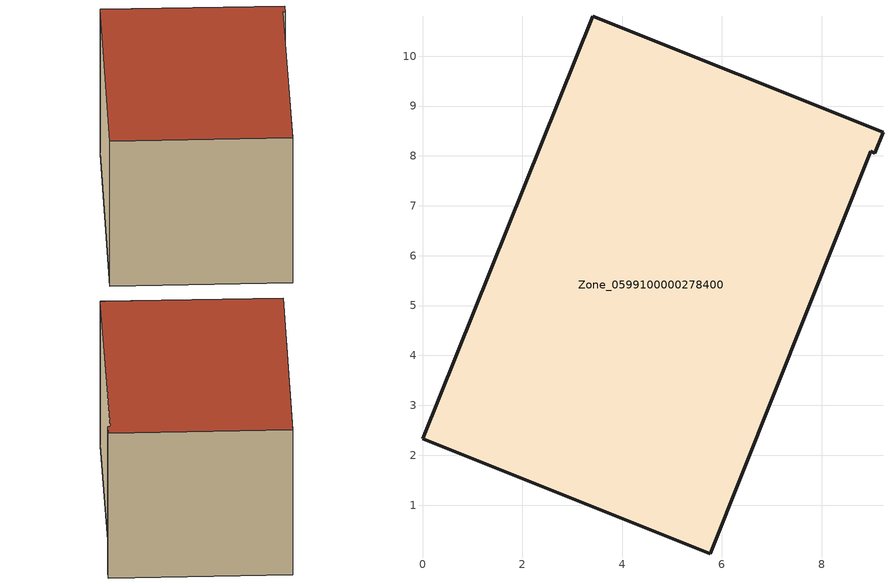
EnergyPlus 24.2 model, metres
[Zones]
Zone_0599100000278400
 floor ground (C_G): 9.06,8.05 8.99,8.09 5.77,0.03 0,2.33 3.41,10.8 9.23,8.47 z0
 wall outside (C_F): 9.23,8.47 3.41,10.8 0,2.33 5.77,0.03 8.99,8.09 9.06,8.05 9.23,8.47 z0:5.64
 roof outside (C_R): 8.99,8.09 9.06,8.05 9.23,8.47 3.41,10.8 0,2.33 5.77,0.03 z5.64
[BUILDING]
Pand.0599100000278400: North Axis=0; Terrain=City; Loads Convergence Tolerance Value=0.04; Temperature Convergence Tolerance Value=0.4; Solar Distribution=FullExterior; Maximum Number of Warmup Days=25; Minimum Number of Warmup Days=1
[Site:Location]
Rotterdam.The.Hague.AP_ZH_NLD Design_Conditions: Latitude=51.96; Longitude=4.45; Time Zone=1; Elevation=-4.5
[SITE:GROUNDTEMPERATURE:BUILDINGSURFACE]
18, 18, 18, 18, 18, 18, 18, 18, 18, 18, 18, 18
[MATERIAL] Thermal Absorptance=0.9; Solar Absorptance=0.7; Visible Absorptance=0.7
Name | Roughness | Thickness | Conductivity | Density | Specific Heat
G.TC.1975-1991 | MediumSmooth | 0.15 | 0.288461 | 540 | 1210
F.TC.1975-1991 | Rough | 0.3 | 0.230769 | 1920 | 840
R.TC.1975-1991 | MediumRough | 0.2 | 0.153846 | 1500 | 1000
[CONSTRUCTION]
C_G: G.TC.1975-1991
C_F: F.TC.1975-1991
C_R: R.TC.1975-1991
[ZONE]
Zone_0599100000278400: Type=1; Multiplier=1; Ceiling Height=Autocalculate; Volume=Autocalculate; Floor Area=autocalculate; Part of Total Floor Area=Yes
[ZONEINFILTRATION:DESIGNFLOWRATE]
Infil_Zone_0599100000278400: Zone or ZoneList or Space or SpaceList=Zone_0599100000278400; Schedule=AlwaysOn; Design Flow Rate Calculation Method=Flow/Area; Flow Rate per Floor Area=0.003; Constant Term Coefficient=1; Temperature Term Coefficient=0; Velocity Term Coefficient=0; Velocity Squared Term Coefficient=0
[HVACTEMPLATE:ZONE:IDEALLOADSAIRSYSTEM]
Zone_0599100000278400: Maximum Heating Supply Air Temperature=50; Minimum Cooling Supply Air Temperature=13; Maximum Heating Supply Air Humidity Ratio=0.0156; Minimum Cooling Supply Air Humidity Ratio=0.0077; Heating Limit=NoLimit; Cooling Limit=NoLimit; Dehumidification Control Type=ConstantSensibleHeatRatio; Cooling Sensible Heat Ratio=0.7; Dehumidification Setpoint=60; Humidification Control Type=None; Humidification Setpoint=30; Outdoor Air Method=None; Outdoor Air Flow Rate per Person=0.00944; Outdoor Air Flow Rate per Zone Floor Area=0; Outdoor Air Flow Rate per Zone=0; Demand Controlled Ventilation Type=None; Outdoor Air Economizer Type=NoEconomizer; Heat Recovery Type=None; Sensible Heat Recovery Effectiveness=0.7; Latent Heat Recovery Effectiveness=0.65
[ZONECONTROL:THERMOSTAT]
ThermostatControl_Zone_0599100000278400: Zone or ZoneList=Zone_0599100000278400; Control Type Schedule=DualSetpointControlType; Control 1=Thermostat_Zone_0599100000278400; Temperature Difference Between Cutout And Setpoint=0
[THERMOSTATSETPOINT:DUALSETPOINT]
Thermostat_Zone_0599100000278400: Heating Setpoint Temperature Schedule=HeatingSetpoint_Zone_0599100000278400; Cooling Setpoint Temperature Schedule=CoolingSetpoint_Zone_0599100000278400
[SCHEDULE:COMPACT]
HeatingSetpoint_Zone_0599100000278400: Through: 12/31, For: AllDays, Until: 24:00, 21
CoolingSetpoint_Zone_0599100000278400: Through: 12/31, For: AllDays, Until: 24:00, 24
DualSetpointControlType: Through: 12/31, For: AllDays, Until: 24:00, 4
AlwaysOn: Through: 12/31, For: AllDays, Until: 24:00, 1
